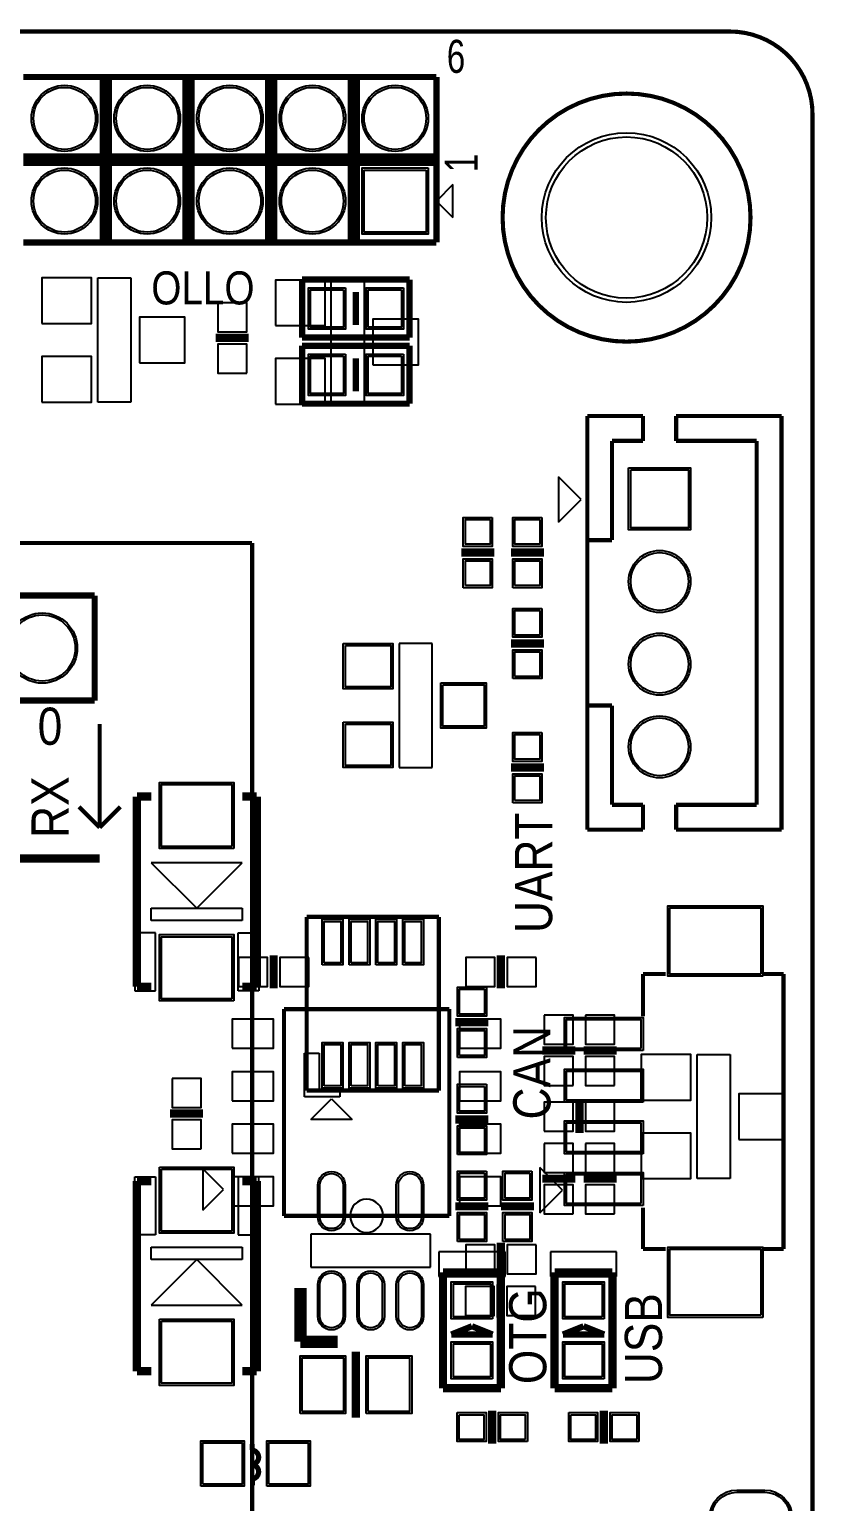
# Model space of a CAD drawing. Extents: x -3 to 106, y 0 to 75.
# Drawn here: x 86.05 to 105.05, y 39.45 to 75.05 of the extents above; entities that cross this region are included whole.
import ezdxf

# ---------------------------------------------------------------- set-up
doc = ezdxf.new("R2010")
doc.units = 0
for name, color, linetype in [('BG_OUTLINE', 254, 'CONTINUOUS'), ('PG_SILKSCREEN_BOTTOM', 6, 'CONTINUOUS'), ('PG_SILKSCREEN_TOP', 20, 'CONTINUOUS'), ('PIN_SOLDERMASK_BOTTOM', 40, 'CONTINUOUS'), ('PIN_SOLDERMASK_TOP', 80, 'CONTINUOUS'), ('PIN_TOP', 2, 'CONTINUOUS')]:
    doc.layers.add(name, color=color, linetype=linetype)

msp = doc.modelspace()

# ---------------------------------------------------------------- linework, layer by layer
at = {"layer": 'BG_OUTLINE', "const_width": 0.1}
for points in [[(103, 75), (45, 75)], [(105, 2), (105, 73)]]:
    msp.add_lwpolyline(points, dxfattribs=at)
msp.add_lwpolyline([(105, 73, 0.414214), (103, 75)], format="xyb", dxfattribs=at)
at = {"layer": 'PG_SILKSCREEN_BOTTOM'}
for points, const_width in [([(87.9, 73.9), (87.9, 69.9)], 0.3), ([(89.9, 73.9), (89.9, 69.9)], 0.3), ([(91.9, 73.9), (91.9, 69.9)], 0.3), ([(93.9, 73.9), (93.9, 69.9)], 0.3), ([(85.9, 71.9), (95.9, 71.9)], 0.3), ([(91.3588, 67.5899), (90.5588, 67.5899)], 0.2), ([(91.9601, 52.6588), (91.9601, 51.8588)], 0.2), ([(97.4601, 51.8588), (97.4601, 52.6588)], 0.2), ([(96.2101, 51.3588), (92.2101, 51.3588)], 0.1), ([(92.2101, 51.3588), (92.2101, 46.3588)], 0.1), ([(96.2101, 46.3588), (96.2101, 51.3588)], 0.1), ([(99.2601, 50.3588), (98.4601, 50.3588)], 0.2), ([(100.2601, 50.3588), (99.4601, 50.3588)], 0.2), ([(99.3601, 48.3588), (99.3601, 49.1588)], 0.2), ([(89.4525, 48.8315), (90.2525, 48.8315)], 0.2), ([(99.2601, 47.2588), (98.4601, 47.2588)], 0.2), ([(99.4601, 47.2588), (100.2601, 47.2588)], 0.2), ([(92.2101, 46.3588), (96.2101, 46.3588)], 0.1), ([(97.4601, 45.7088), (97.4601, 44.9088)], 0.2), ([(97.45, 44.7), (97.45, 43.9)], 0.2)]:
    msp.add_lwpolyline(points, dxfattribs=dict(at, const_width=const_width))
for points in [[(87.7038, 66.0399), (87.7038, 69.0399)], [(87.7038, 69.0399), (88.5038, 69.0399)], [(88.5038, 69.0399), (88.5038, 66.0399)], [(93.3538, 65.9899), (93.3538, 68.9899)], [(93.3538, 68.9899), (94.1538, 68.9899)], [(94.1538, 68.9899), (94.1538, 65.9899)], [(88.5038, 66.0399), (87.7038, 66.0399)], [(94.1538, 65.9899), (93.3538, 65.9899)], [(102.2051, 47.2588), (102.2051, 50.2588)], [(102.2051, 50.2588), (103.0051, 50.2588)], [(103.0051, 50.2588), (103.0051, 47.2588)], [(90.75, 47), (90.25, 47.5)], [(90.25, 47.5), (90.25, 46.5)], [(90.25, 46.5), (90.75, 47)], [(103.0051, 47.2588), (102.2051, 47.2588)]]:
    msp.add_lwpolyline(points, dxfattribs=at)
msp.add_lwpolyline([(94.6101, 46.3588, 1), (93.8101, 46.3588, 1)], format="xyb", close=True, dxfattribs=at)
at = {"layer": 'PG_SILKSCREEN_TOP'}
for points, const_width in [([(95.9, 73.9), (85.9, 73.9)], 0.15), ([(95.9, 71.9), (95.9, 73.9)], 0.15), ([(93.9, 69.9), (93.9, 71.9)], 0.15), ([(93.9, 71.9), (95.9, 71.9)], 0.15), ([(95.9, 69.9), (95.9, 71.9)], 0.15), ([(85.9, 69.9), (95.9, 69.9)], 0.15), ([(92.65, 67.6), (92.65, 69)], 0.1524), ([(92.65, 69), (95.25, 69)], 0.1524), ([(95.25, 69), (95.25, 67.6)], 0.1524), ([(93.95, 67.9), (93.95, 68.7)], 0.1524), ([(94.95, 67.6), (92.65, 67.6)], 0.1524), ([(95.25, 67.6), (94.95, 67.6)], 0.1524), ([(92.65, 66), (92.65, 67.4)], 0.1524), ([(92.65, 67.4), (95.25, 67.4)], 0.1524), ([(95.25, 67.4), (95.25, 66)], 0.1524), ([(93.95, 66.3), (93.95, 67.1)], 0.1524), ([(94.95, 66), (92.65, 66)], 0.1524), ([(95.25, 66), (94.95, 66)], 0.1524), ([(100.9, 65.7), (99.55, 65.7)], 0.1), ([(99.55, 65.7), (99.55, 63.7)], 0.1), ([(100.9, 65.1), (100.9, 65.7)], 0.1), ([(101.7, 65.1), (101.7, 65.7)], 0.1), ([(104.25, 65.7), (101.7, 65.7)], 0.1), ([(104.25, 55.7), (104.25, 65.7)], 0.1), ([(100.15, 65.1), (100.9, 65.1)], 0.1), ([(100.15, 62.7), (100.15, 65.1)], 0.1), ([(101.7, 65.1), (103.65, 65.1)], 0.1), ([(103.65, 65.1), (103.65, 56.3)], 0.1), ([(99.55, 63.7), (99.55, 55.7)], 0.1), ([(91.4388, 62.6299), (27.6, 62.6299)], 0.1), ([(91.4388, 13.1), (91.4388, 62.6299)], 0.1), ([(99.55, 62.7), (100.15, 62.7)], 0.1), ([(97.3, 62.4), (96.5, 62.4)], 0.2), ([(98.5, 62.4), (97.7, 62.4)], 0.2), ([(71.1188, 61.3599), (87.6288, 61.3599)], 0.15), ([(87.6288, 61.3599), (87.6288, 58.8199)], 0.15), ([(98.5, 60.2), (97.7, 60.2)], 0.2), ([(87.6288, 58.8199), (67.3088, 58.8199)], 0.15), ([(100.15, 58.7), (99.55, 58.7)], 0.1), ([(100.15, 56.3), (100.15, 58.7)], 0.1), ([(87.75, 58.25), (87.75, 55.75)], 0.1), ([(97.7, 57.2), (98.5, 57.2)], 0.2), ([(87.75, 55.75), (87.25, 56.25)], 0.1), ([(87.75, 55.75), (88.25, 56.25)], 0.1), ([(89, 56.5), (88.65, 56.5)], 0.2), ([(88.65, 56.5), (88.65, 51.9)], 0.2), ([(91.2, 56.5), (91.55, 56.5)], 0.2), ([(91.55, 56.5), (91.55, 51.9)], 0.2), ([(100.9, 56.3), (100.15, 56.3)], 0.1), ([(100.9, 56.3), (100.9, 55.7)], 0.1), ([(101.7, 56.3), (101.7, 55.7)], 0.1), ([(103.65, 56.3), (101.7, 56.3)], 0.1), ([(99.55, 55.7), (100.9, 55.7)], 0.1), ([(101.7, 55.7), (104.25, 55.7)], 0.1), ([(87.75, 55), (70.25, 55)], 0.2), ([(95.9588, 53.5899), (92.7588, 53.5899)], 0.1), ([(92.7588, 53.5899), (92.7588, 49.3899)], 0.1), ([(95.9588, 51.7399), (95.9588, 53.5899)], 0.1), ([(88.65, 51.9), (89, 51.9)], 0.2), ([(91.55, 51.9), (91.2, 51.9)], 0.2), ([(100.8982, 52.207), (101.4482, 52.207)], 0.1), ([(100.8982, 51.182), (100.8982, 52.207)], 0.1), ([(103.8232, 52.207), (104.2982, 52.207)], 0.1), ([(104.2982, 52.207), (104.2982, 51.182)], 0.1), ([(95.9588, 49.3899), (95.9588, 51.7399)], 0.1), ([(96.3588, 51.0399), (97.1588, 51.0399)], 0.2), ([(104.2982, 46.557), (104.2982, 51.182)], 0.1), ([(92.7588, 49.3899), (95.9588, 49.3899)], 0.1), ([(96.3588, 48.6899), (97.1588, 48.6899)], 0.2), ([(88.65, 42.6), (88.65, 47.2)], 0.2), ([(88.65, 47.2), (89, 47.2)], 0.2), ([(91.55, 47.2), (91.2, 47.2)], 0.2), ([(91.55, 42.6), (91.55, 47.2)], 0.2), ([(97.1588, 46.5899), (96.3588, 46.5899)], 0.2), ([(98.2588, 46.5899), (97.4588, 46.5899)], 0.2), ([(100.8982, 45.557), (100.8982, 46.557)], 0.1), ([(104.2982, 46.557), (104.2982, 45.557)], 0.1), ([(101.4482, 45.557), (100.8982, 45.557)], 0.1), ([(104.2982, 45.557), (103.7982, 45.557)], 0.1), ([(97.4588, 44.9899), (96.0588, 44.9899)], 0.2), ([(96.0588, 44.9899), (96.0588, 43.5899)], 0.2), ([(97.4588, 42.1899), (97.4588, 44.9899)], 0.2), ([(100.1588, 44.9899), (98.7588, 44.9899)], 0.2), ([(98.7588, 44.9899), (98.7588, 43.5899)], 0.2), ([(100.1588, 42.1899), (100.1588, 44.9899)], 0.2), ([(92.6088, 43.3149), (92.6088, 44.6149)], 0.3), ([(93.5088, 43.3149), (92.6088, 43.3149)], 0.3), ([(96.0588, 43.5899), (96.0588, 42.1899)], 0.2), ([(96.7588, 43.6899), (96.2588, 43.4899)], 0.15), ([(96.2588, 43.4899), (97.2588, 43.4899)], 0.15), ([(97.2588, 43.4899), (96.7588, 43.6899)], 0.15), ([(98.7588, 43.5899), (98.7588, 42.1899)], 0.2), ([(99.4588, 43.6899), (98.9588, 43.4899)], 0.15), ([(98.9588, 43.4899), (99.9588, 43.4899)], 0.15), ([(99.9588, 43.4899), (99.4588, 43.6899)], 0.15), ([(93.9508, 43.0759), (93.9508, 41.4759)], 0.2), ([(89, 42.6), (88.65, 42.6)], 0.2), ([(91.2, 42.6), (91.55, 42.6)], 0.2), ([(96.0588, 42.1899), (97.4588, 42.1899)], 0.2), ([(98.7588, 42.1899), (100.1588, 42.1899)], 0.2), ([(97.25, 40.85), (97.25, 41.65)], 0.2), ([(99.95, 40.85), (99.95, 41.65)], 0.2), ([(91.442, 40.695), (91.442, 40.845)], 0.125), ([(91.449, 39.996), (91.449, 39.845)], 0.125)]:
    msp.add_lwpolyline(points, dxfattribs=dict(at, const_width=const_width))
for points, const_width in [([(103.5, 70.5, 1), (97.5, 70.5, 1), (103.5, 70.5)], 0.1), ([(91.545, 40.645, 0.166536), (91.442, 40.695)], 0.125), ([(91.449, 40.346, 0.609669), (91.545, 40.645)], 0.125), ([(91.545, 40.295, 0.166536), (91.442, 40.345)], 0.125), ([(91.545, 40.295, -0.609669), (91.449, 39.996)], 0.125)]:
    msp.add_lwpolyline(points, format="xyb", dxfattribs=dict(at, const_width=const_width))
for points in [[(96.3, 71.3), (95.9, 70.9)], [(96.3, 70.5), (96.3, 71.3)], [(95.9, 70.9), (96.3, 70.5)], [(99.3982, 63.682), (98.85, 64.2302)], [(98.85, 64.2302), (98.85, 63.1338)], [(98.85, 63.1338), (99.3982, 63.682)], [(95.795, 60.2), (94.995, 60.2)], [(94.995, 60.2), (94.995, 57.2)], [(95.795, 57.2), (95.795, 60.2)], [(94.995, 57.2), (95.795, 57.2)], [(91.2, 54.9), (89, 54.9)], [(89, 54.9), (90.1, 53.8)], [(90.1, 53.8), (91.2, 54.9)], [(89, 53.5), (89, 53.8)], [(89, 53.8), (91.2, 53.8)], [(91.2, 53.8), (91.2, 53.5)], [(91.2, 53.5), (89, 53.5)], [(89.1, 53.2), (88.6, 53.2)], [(88.6, 53.2), (88.6, 51.8)], [(89.1, 51.8), (89.1, 53.2)], [(91.1, 51.8), (91.1, 53.2)], [(91.1, 53.2), (91.6, 53.2)], [(91.6, 53.2), (91.6, 51.8)], [(88.6, 51.8), (89.1, 51.8)], [(91.6, 51.8), (91.1, 51.8)], [(92.7088, 50.2899), (93.0588, 50.2899)], [(92.7088, 49.2399), (92.7088, 50.2899)], [(93.0588, 50.2899), (93.0588, 49.3899)], [(93.5588, 49.2399), (92.7088, 49.2399)], [(92.8588, 48.6899), (93.3588, 49.1899)], [(93.0588, 49.3899), (93.5588, 49.3899)], [(93.3588, 49.1899), (93.8588, 48.6899)], [(93.5588, 49.3899), (93.5588, 49.2399)], [(93.8588, 48.6899), (92.8588, 48.6899)], [(98.9482, 46.982), (98.4, 47.5302)], [(98.4, 47.5302), (98.4, 46.4338)], [(88.6, 47.3), (89.1, 47.3)], [(88.6, 45.9), (88.6, 47.3)], [(89.1, 47.3), (89.1, 45.9)], [(91.6, 47.3), (91.1, 47.3)], [(91.1, 47.3), (91.1, 45.9)], [(91.6, 45.9), (91.6, 47.3)], [(98.4, 46.4338), (98.9482, 46.982)], [(89.1, 45.9), (88.6, 45.9)], [(89, 45.6), (91.2, 45.6)], [(89, 45.3), (89, 45.6)], [(91.1, 45.9), (91.6, 45.9)], [(91.2, 45.6), (91.2, 45.3)], [(92.8588, 45.9149), (92.8588, 45.1149)], [(95.7588, 45.9149), (92.8588, 45.9149)], [(95.7588, 45.1149), (95.7588, 45.9149)], [(90.1, 45.3), (89, 44.2)], [(91.2, 45.3), (89, 45.3)], [(91.2, 44.2), (90.1, 45.3)], [(97.5588, 45.4899), (95.9588, 45.4899)], [(95.9588, 45.4899), (95.9588, 44.8899)], [(97.5588, 44.8899), (97.5588, 45.4899)], [(100.2588, 45.4899), (98.6588, 45.4899)], [(98.6588, 45.4899), (98.6588, 44.8899)], [(100.2588, 44.8899), (100.2588, 45.4899)], [(92.8588, 45.1149), (95.7588, 45.1149)], [(95.9588, 44.8899), (97.5588, 44.8899)], [(98.6588, 44.8899), (100.2588, 44.8899)], [(89, 44.2), (91.2, 44.2)]]:
    msp.add_lwpolyline(points, dxfattribs=at)
at = {"layer": 'PIN_SOLDERMASK_BOTTOM'}
for points in [[(95.7, 71.7), (95.7, 70.1), (94.1, 70.1), (94.1, 71.7)], [(86.3538, 67.9399), (87.5538, 67.9399), (87.5538, 69.0399), (86.3538, 69.0399)], [(92.0038, 67.8899), (93.2038, 67.8899), (93.2038, 68.9899), (92.0038, 68.9899)], [(90.6088, 68.4399), (90.6088, 67.7399), (91.3088, 67.7399), (91.3088, 68.4399)], [(88.7138, 66.9899), (89.8138, 66.9899), (89.8138, 68.0899), (88.7138, 68.0899)], [(94.3638, 66.9399), (95.4638, 66.9399), (95.4638, 68.0399), (94.3638, 68.0399)], [(91.3088, 66.7399), (91.3088, 67.4399), (90.6088, 67.4399), (90.6088, 66.7399)], [(86.3538, 66.0399), (87.5538, 66.0399), (87.5538, 67.1399), (86.3538, 67.1399)], [(92.0038, 65.9899), (93.2038, 65.9899), (93.2038, 67.0899), (92.0038, 67.0899)], [(100.54995, 64.45005), (102.05005, 64.45005), (102.05005, 62.94995), (100.54995, 62.94995)], [(91.1101, 51.9088), (91.8101, 51.9088), (91.8101, 52.6088), (91.1101, 52.6088)], [(92.8101, 52.6088), (92.1101, 52.6088), (92.1101, 51.9088), (92.8101, 51.9088)], [(96.6101, 51.9088), (97.3101, 51.9088), (97.3101, 52.6088), (96.6101, 52.6088)], [(98.3101, 52.6088), (97.6101, 52.6088), (97.6101, 51.9088), (98.3101, 51.9088)], [(90.9601, 50.4138), (91.9601, 50.4138), (91.9601, 51.1138), (90.9601, 51.1138)], [(96.4601, 50.4138), (97.4601, 50.4138), (97.4601, 51.1138), (96.4601, 51.1138)], [(98.5101, 51.2088), (98.5101, 50.5088), (99.2101, 50.5088), (99.2101, 51.2088)], [(99.5101, 51.2088), (99.5101, 50.5088), (100.2101, 50.5088), (100.2101, 51.2088)], [(99.2101, 49.5088), (99.2101, 50.2088), (98.5101, 50.2088), (98.5101, 49.5088)], [(100.2101, 49.5088), (100.2101, 50.2088), (99.5101, 50.2088), (99.5101, 49.5088)], [(100.8551, 49.1588), (102.0551, 49.1588), (102.0551, 50.2588), (100.8551, 50.2588)], [(90.9601, 49.1438), (91.9601, 49.1438), (91.9601, 49.8438), (90.9601, 49.8438)], [(96.4601, 49.1438), (97.4601, 49.1438), (97.4601, 49.8438), (96.4601, 49.8438)], [(89.5025, 49.6815), (89.5025, 48.9815), (90.2025, 48.9815), (90.2025, 49.6815)], [(103.2151, 48.2088), (104.3151, 48.2088), (104.3151, 49.3088), (103.2151, 49.3088)], [(98.5101, 48.4088), (99.2101, 48.4088), (99.2101, 49.1088), (98.5101, 49.1088)], [(100.2101, 49.1088), (99.5101, 49.1088), (99.5101, 48.4088), (100.2101, 48.4088)], [(90.2025, 47.9815), (90.2025, 48.6815), (89.5025, 48.6815), (89.5025, 47.9815)], [(90.9601, 47.8738), (91.9601, 47.8738), (91.9601, 48.5738), (90.9601, 48.5738)], [(96.4601, 47.8738), (97.4601, 47.8738), (97.4601, 48.5738), (96.4601, 48.5738)], [(98.5101, 48.1088), (98.5101, 47.4088), (99.2101, 47.4088), (99.2101, 48.1088)], [(99.5101, 48.1088), (99.5101, 47.4088), (100.2101, 47.4088), (100.2101, 48.1088)], [(100.8551, 47.2588), (102.0551, 47.2588), (102.0551, 48.3588), (100.8551, 48.3588)], [(90.9601, 46.6038), (91.9601, 46.6038), (91.9601, 47.3038), (90.9601, 47.3038)], [(96.4601, 46.6038), (97.4601, 46.6038), (97.4601, 47.3038), (96.4601, 47.3038)], [(99.2101, 46.4088), (99.2101, 47.1088), (98.5101, 47.1088), (98.5101, 46.4088)], [(100.2101, 46.4088), (100.2101, 47.1088), (99.5101, 47.1088), (99.5101, 46.4088)], [(96.6101, 44.9588), (97.3101, 44.9588), (97.3101, 45.6588), (96.6101, 45.6588)], [(98.3101, 45.6588), (97.6101, 45.6588), (97.6101, 44.9588), (98.3101, 44.9588)], [(96.6, 43.95), (97.3, 43.95), (97.3, 44.65), (96.6, 44.65)], [(98.3, 44.65), (97.6, 44.65), (97.6, 43.95), (98.3, 43.95)]]:
    msp.add_lwpolyline(points, close=True, dxfattribs=at)
msp.add_lwpolyline([(103.1713, 39.7274), (103.8463, 39.7274, -1), (103.8463, 38.4024), (103.1713, 38.4024, -1)], format="xyb", close=True, dxfattribs=at)
for centre, radius in [((86.9, 72.9), 0.8), ((88.9, 72.9), 0.8), ((90.9, 72.9), 0.8), ((92.9, 72.9), 0.8), ((94.9, 72.9), 0.8), ((100.5, 70.5), 2.05), ((86.9, 70.9), 0.8), ((88.9, 70.9), 0.8), ((90.9, 70.9), 0.8), ((92.9, 70.9), 0.8), ((101.3, 61.7), 0.75005), ((86.3588, 60.0899), 0.85), ((101.3, 59.7), 0.75005), ((101.3, 57.7), 0.75005)]:
    msp.add_circle(centre, radius, dxfattribs=at)
at = {"layer": 'PIN_SOLDERMASK_TOP'}
for points in [[(95.7, 71.7), (95.7, 70.1), (94.1, 70.1), (94.1, 71.7)], [(93.69995, 68.8), (93.69995, 67.8), (92.80005, 67.8), (92.80005, 68.8)], [(95.09995, 68.8), (95.09995, 67.8), (94.20005, 67.8), (94.20005, 68.8)], [(93.69995, 67.2), (93.69995, 66.2), (92.80005, 66.2), (92.80005, 67.2)], [(95.09995, 67.2), (95.09995, 66.2), (94.20005, 66.2), (94.20005, 67.2)], [(100.54995, 64.45005), (102.05005, 64.45005), (102.05005, 62.94995), (100.54995, 62.94995)], [(97.25, 63.25), (97.25, 62.55), (96.55, 62.55), (96.55, 63.25)], [(98.45, 63.25), (98.45, 62.55), (97.75, 62.55), (97.75, 63.25)], [(96.55, 61.55), (96.55, 62.25), (97.25, 62.25), (97.25, 61.55)], [(97.75, 61.55), (97.75, 62.25), (98.45, 62.25), (98.45, 61.55)], [(98.45, 61.05), (98.45, 60.35), (97.75, 60.35), (97.75, 61.05)], [(93.645, 60.2), (94.845, 60.2), (94.845, 59.1), (93.645, 59.1)], [(97.75, 59.35), (97.75, 60.05), (98.45, 60.05), (98.45, 59.35)], [(96.005, 59.25), (97.105, 59.25), (97.105, 58.15), (96.005, 58.15)], [(93.645, 58.3), (94.845, 58.3), (94.845, 57.2), (93.645, 57.2)], [(98.45, 58.05), (98.45, 57.35), (97.75, 57.35), (97.75, 58.05)], [(97.75, 56.35), (97.75, 57.05), (98.45, 57.05), (98.45, 56.35)], [(91, 55.24), (89.2, 55.24), (89.2, 56.84), (91, 56.84)], [(103.7982, 52.1545), (101.4982, 52.1545), (101.4982, 53.8545), (103.7982, 53.8545)], [(93.1338, 52.4299), (93.1338, 53.5299), (93.6338, 53.5299), (93.6338, 52.4299)], [(93.7838, 52.4299), (93.7838, 53.5299), (94.2838, 53.5299), (94.2838, 52.4299)], [(94.4338, 52.4299), (94.4338, 53.5299), (94.9338, 53.5299), (94.9338, 52.4299)], [(95.0838, 52.4299), (95.0838, 53.5299), (95.5838, 53.5299), (95.5838, 52.4299)], [(91, 51.56), (89.2, 51.56), (89.2, 53.16), (91, 53.16)], [(97.1088, 51.8899), (97.1088, 51.1899), (96.4088, 51.1899), (96.4088, 51.8899)], [(100.8982, 50.357), (98.9982, 50.357), (98.9982, 51.157), (100.8982, 51.157)], [(96.4088, 50.1899), (96.4088, 50.8899), (97.1088, 50.8899), (97.1088, 50.1899)], [(93.1338, 49.4499), (93.1338, 50.5499), (93.6338, 50.5499), (93.6338, 49.4499)], [(93.7838, 49.4499), (93.7838, 50.5499), (94.2838, 50.5499), (94.2838, 49.4499)], [(94.4338, 49.4499), (94.4338, 50.5499), (94.9338, 50.5499), (94.9338, 49.4499)], [(95.0838, 49.4499), (95.0838, 50.5499), (95.5838, 50.5499), (95.5838, 49.4499)], [(100.8982, 49.107), (98.9982, 49.107), (98.9982, 49.907), (100.8982, 49.907)], [(97.1088, 49.5399), (97.1088, 48.8399), (96.4088, 48.8399), (96.4088, 49.5399)], [(96.4088, 47.8399), (96.4088, 48.5399), (97.1088, 48.5399), (97.1088, 47.8399)], [(100.8982, 47.857), (98.9982, 47.857), (98.9982, 48.657), (100.8982, 48.657)], [(89.2, 47.54), (91, 47.54), (91, 45.94), (89.2, 45.94)], [(97.1088, 47.4399), (97.1088, 46.7399), (96.4088, 46.7399), (96.4088, 47.4399)], [(98.2088, 47.4399), (98.2088, 46.7399), (97.5088, 46.7399), (97.5088, 47.4399)], [(100.8982, 46.607), (98.9982, 46.607), (98.9982, 47.407), (100.8982, 47.407)], [(96.4088, 45.7399), (96.4088, 46.4399), (97.1088, 46.4399), (97.1088, 45.7399)], [(97.5088, 45.7399), (97.5088, 46.4399), (98.2088, 46.4399), (98.2088, 45.7399)], [(103.7982, 43.9045), (101.4982, 43.9045), (101.4982, 45.6045), (103.7982, 45.6045)], [(97.2588, 43.86495), (96.2588, 43.86495), (96.2588, 44.76485), (97.2588, 44.76485)], [(99.9588, 43.86495), (98.9588, 43.86495), (98.9588, 44.76485), (99.9588, 44.76485)], [(89.2, 43.86), (91, 43.86), (91, 42.26), (89.2, 42.26)], [(97.2588, 42.41495), (96.2588, 42.41495), (96.2588, 43.31485), (97.2588, 43.31485)], [(99.9588, 42.41495), (98.9588, 42.41495), (98.9588, 43.31485), (99.9588, 43.31485)], [(92.6008, 41.5759), (92.6008, 42.9759), (93.7008, 42.9759), (93.7008, 41.5759)], [(94.2008, 41.5759), (94.2008, 42.9759), (95.3008, 42.9759), (95.3008, 41.5759)], [(96.4, 41.6), (97.1, 41.6), (97.1, 40.9), (96.4, 40.9)], [(98.1, 40.9), (97.4, 40.9), (97.4, 41.6), (98.1, 41.6)], [(99.1, 41.6), (99.8, 41.6), (99.8, 40.9), (99.1, 40.9)], [(100.8, 40.9), (100.1, 40.9), (100.1, 41.6), (100.8, 41.6)], [(90.195, 39.82), (90.195, 40.92), (91.245, 40.92), (91.245, 39.82)], [(91.795, 39.82), (91.795, 40.92), (92.845, 40.92), (92.845, 39.82)]]:
    msp.add_lwpolyline(points, close=True, dxfattribs=at)
for points in [[(93.6888, 47.0999), (93.6888, 46.3299, -1), (93.0288, 46.3299), (93.0288, 47.0999, -1)], [(95.5888, 47.0999), (95.5888, 46.3299, -1), (94.9288, 46.3299), (94.9288, 47.0999, -1)], [(93.6888, 44.6999), (93.6888, 43.9299, -1), (93.0288, 43.9299), (93.0288, 44.6999, -1)], [(94.6388, 44.6999), (94.6388, 43.9299, -1), (93.9788, 43.9299), (93.9788, 44.6999, -1)], [(95.5888, 44.6999), (95.5888, 43.9299, -1), (94.9288, 43.9299), (94.9288, 44.6999, -1)], [(103.1713, 39.7274), (103.8463, 39.7274, -1), (103.8463, 38.4024), (103.1713, 38.4024, -1)]]:
    msp.add_lwpolyline(points, format="xyb", close=True, dxfattribs=at)
for centre, radius in [((86.9, 72.9), 0.8), ((88.9, 72.9), 0.8), ((90.9, 72.9), 0.8), ((92.9, 72.9), 0.8), ((94.9, 72.9), 0.8), ((100.5, 70.5), 2.05), ((86.9, 70.9), 0.8), ((88.9, 70.9), 0.8), ((90.9, 70.9), 0.8), ((92.9, 70.9), 0.8), ((101.3, 61.7), 0.75005), ((86.3588, 60.0899), 0.85), ((101.3, 59.7), 0.75005), ((101.3, 57.7), 0.75005)]:
    msp.add_circle(centre, radius, dxfattribs=at)
at = {"layer": 'PIN_TOP'}
for points in [[(95.65, 71.65), (95.65, 70.15), (94.15, 70.15), (94.15, 71.65)], [(93.65005, 68.74995), (93.65005, 67.85005), (92.84995, 67.85005), (92.84995, 68.74995)], [(95.05005, 68.74995), (95.05005, 67.85005), (94.24995, 67.85005), (94.24995, 68.74995)], [(93.65005, 67.14995), (93.65005, 66.25005), (92.84995, 66.25005), (92.84995, 67.14995)], [(95.05005, 67.14995), (95.05005, 66.25005), (94.24995, 66.25005), (94.24995, 67.14995)], [(100.6, 64.4), (102, 64.4), (102, 63), (100.6, 63)], [(97.2, 63.2), (97.2, 62.6), (96.6, 62.6), (96.6, 63.2)], [(98.4, 63.2), (98.4, 62.6), (97.8, 62.6), (97.8, 63.2)], [(96.6, 61.6), (96.6, 62.2), (97.2, 62.2), (97.2, 61.6)], [(97.8, 61.6), (97.8, 62.2), (98.4, 62.2), (98.4, 61.6)], [(98.4, 61), (98.4, 60.4), (97.8, 60.4), (97.8, 61)], [(93.695, 60.15), (94.795, 60.15), (94.795, 59.15), (93.695, 59.15)], [(97.8, 59.4), (97.8, 60), (98.4, 60), (98.4, 59.4)], [(96.055, 59.2), (97.055, 59.2), (97.055, 58.2), (96.055, 58.2)], [(93.695, 58.25), (94.795, 58.25), (94.795, 57.25), (93.695, 57.25)], [(98.4, 58), (98.4, 57.4), (97.8, 57.4), (97.8, 58)], [(97.8, 56.4), (97.8, 57), (98.4, 57), (98.4, 56.4)], [(90.95, 55.29), (89.25, 55.29), (89.25, 56.79), (90.95, 56.79)], [(103.7482, 52.2045), (101.5482, 52.2045), (101.5482, 53.8045), (103.7482, 53.8045)], [(93.1838, 52.4799), (93.1838, 53.4799), (93.5838, 53.4799), (93.5838, 52.4799)], [(93.8338, 52.4799), (93.8338, 53.4799), (94.2338, 53.4799), (94.2338, 52.4799)], [(94.4838, 52.4799), (94.4838, 53.4799), (94.8838, 53.4799), (94.8838, 52.4799)], [(95.1338, 52.4799), (95.1338, 53.4799), (95.5338, 53.4799), (95.5338, 52.4799)], [(90.95, 51.61), (89.25, 51.61), (89.25, 53.11), (90.95, 53.11)], [(97.0588, 51.8399), (97.0588, 51.2399), (96.4588, 51.2399), (96.4588, 51.8399)], [(100.8482, 50.407), (99.0482, 50.407), (99.0482, 51.107), (100.8482, 51.107)], [(96.4588, 50.2399), (96.4588, 50.8399), (97.0588, 50.8399), (97.0588, 50.2399)], [(93.1838, 49.4999), (93.1838, 50.4999), (93.5838, 50.4999), (93.5838, 49.4999)], [(93.8338, 49.4999), (93.8338, 50.4999), (94.2338, 50.4999), (94.2338, 49.4999)], [(94.4838, 49.4999), (94.4838, 50.4999), (94.8838, 50.4999), (94.8838, 49.4999)], [(95.1338, 49.4999), (95.1338, 50.4999), (95.5338, 50.4999), (95.5338, 49.4999)], [(100.8482, 49.157), (99.0482, 49.157), (99.0482, 49.857), (100.8482, 49.857)], [(97.0588, 49.4899), (97.0588, 48.8899), (96.4588, 48.8899), (96.4588, 49.4899)], [(96.4588, 47.8899), (96.4588, 48.4899), (97.0588, 48.4899), (97.0588, 47.8899)], [(100.8482, 47.907), (99.0482, 47.907), (99.0482, 48.607), (100.8482, 48.607)], [(89.25, 47.49), (90.95, 47.49), (90.95, 45.99), (89.25, 45.99)], [(97.0588, 47.3899), (97.0588, 46.7899), (96.4588, 46.7899), (96.4588, 47.3899)], [(98.1588, 47.3899), (98.1588, 46.7899), (97.5588, 46.7899), (97.5588, 47.3899)], [(100.8482, 46.657), (99.0482, 46.657), (99.0482, 47.357), (100.8482, 47.357)], [(96.4588, 45.7899), (96.4588, 46.3899), (97.0588, 46.3899), (97.0588, 45.7899)], [(97.5588, 45.7899), (97.5588, 46.3899), (98.1588, 46.3899), (98.1588, 45.7899)], [(103.7482, 43.9545), (101.5482, 43.9545), (101.5482, 45.5545), (103.7482, 45.5545)], [(97.20875, 43.91485), (96.30885, 43.91485), (96.30885, 44.71495), (97.20875, 44.71495)], [(99.90875, 43.91485), (99.00885, 43.91485), (99.00885, 44.71495), (99.90875, 44.71495)], [(89.25, 43.81), (90.95, 43.81), (90.95, 42.31), (89.25, 42.31)], [(97.20875, 42.46485), (96.30885, 42.46485), (96.30885, 43.26495), (97.20875, 43.26495)], [(99.90875, 42.46485), (99.00885, 42.46485), (99.00885, 43.26495), (99.90875, 43.26495)], [(92.6508, 41.6259), (92.6508, 42.9259), (93.6508, 42.9259), (93.6508, 41.6259)], [(94.2508, 41.6259), (94.2508, 42.9259), (95.2508, 42.9259), (95.2508, 41.6259)], [(96.45, 41.55), (97.05, 41.55), (97.05, 40.95), (96.45, 40.95)], [(98.05, 40.95), (97.45, 40.95), (97.45, 41.55), (98.05, 41.55)], [(99.15, 41.55), (99.75, 41.55), (99.75, 40.95), (99.15, 40.95)], [(100.75, 40.95), (100.15, 40.95), (100.15, 41.55), (100.75, 41.55)], [(90.245, 39.87), (90.245, 40.87), (91.195, 40.87), (91.195, 39.87)], [(91.845, 39.87), (91.845, 40.87), (92.795, 40.87), (92.795, 39.87)]]:
    msp.add_lwpolyline(points, close=True, dxfattribs=at)
for points in [[(93.6388, 47.0999), (93.6388, 46.3299, -1), (93.0788, 46.3299), (93.0788, 47.0999, -1)], [(95.5388, 47.0999), (95.5388, 46.3299, -1), (94.9788, 46.3299), (94.9788, 47.0999, -1)], [(93.6388, 44.6999), (93.6388, 43.9299, -1), (93.0788, 43.9299), (93.0788, 44.6999, -1)], [(94.5888, 44.6999), (94.5888, 43.9299, -1), (94.0288, 43.9299), (94.0288, 44.6999, -1)], [(95.5388, 44.6999), (95.5388, 43.9299, -1), (94.9788, 43.9299), (94.9788, 44.6999, -1)], [(103.1713, 39.6774), (103.8463, 39.6774, -1), (103.8463, 38.4524), (103.1713, 38.4524, -1)]]:
    msp.add_lwpolyline(points, format="xyb", close=True, dxfattribs=at)
for centre, radius in [((86.9, 72.9), 0.75), ((88.9, 72.9), 0.75), ((90.9, 72.9), 0.75), ((92.9, 72.9), 0.75), ((94.9, 72.9), 0.75), ((100.5, 70.5), 1.95), ((86.9, 70.9), 0.75), ((88.9, 70.9), 0.75), ((90.9, 70.9), 0.75), ((92.9, 70.9), 0.75), ((101.3, 61.7), 0.7), ((86.3588, 60.0899), 0.8), ((101.3, 59.7), 0.7), ((101.3, 57.7), 0.7)]:
    msp.add_circle(centre, radius, dxfattribs=at)

# ---------------------------------------------------------------- texts
at = {"layer": 'PG_SILKSCREEN_TOP'}
for s, height, width, p in [('6', 0.8, 0.75, (96.15, 74)), ('OLLO', 0.8, 0.875, (89, 68.4)), ('0', 0.9, 0.888889, (86.25, 57.75))]:
    msp.add_text(s, height=height, dxfattribs=dict(at, width=width)).set_placement(p)
for s, height, width, p in [('1', 0.8, 0.75, (96.9, 71.6)), ('RX', 0.9, 0.888889, (87, 55.5)), ('UART', 0.9, 0.888889, (98.7, 53.2)), ('CAN', 0.9, 0.888889, (98.6588, 48.6899)), ('OTG', 0.9, 0.888889, (98.5588, 42.2899)), ('USB', 0.9, 0.888889, (101.3588, 42.2899))]:
    msp.add_text(s, height=height, rotation=90, dxfattribs=dict(at, width=width)).set_placement(p)

doc.saveas('drawing.dxf')
